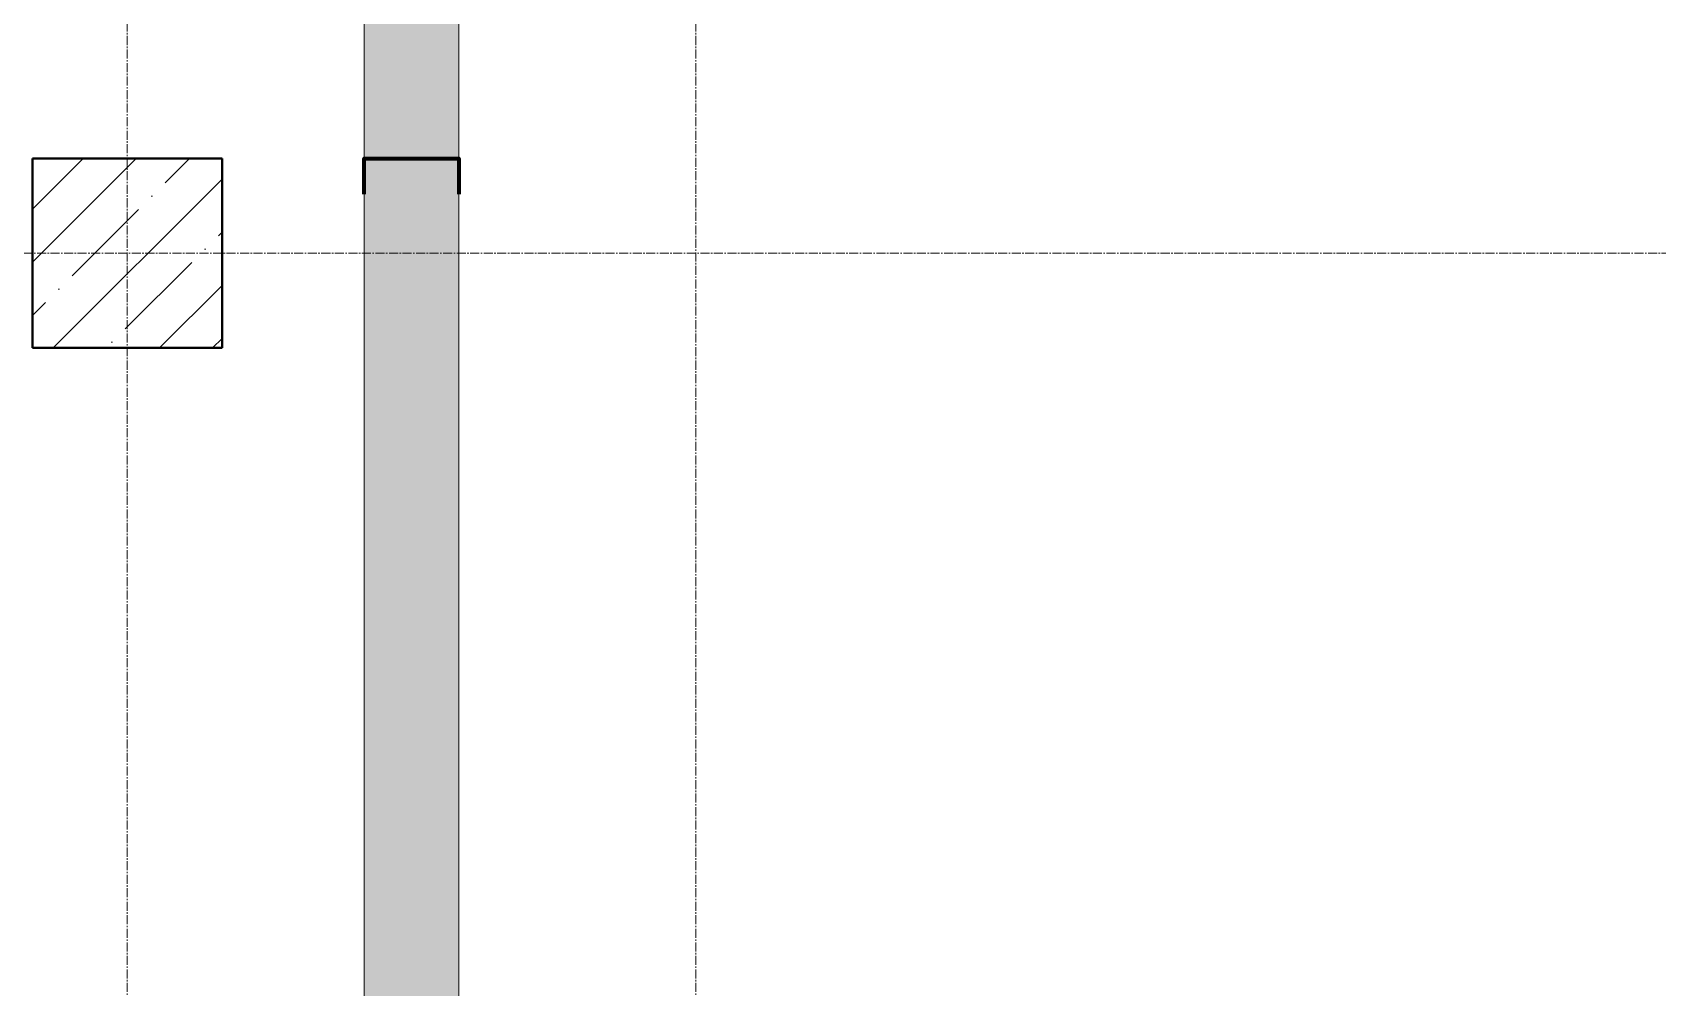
# Model space of a CAD drawing. Header units: millimetres. Extents: x -231292 to 573618, y -153144 to 564035.
# Drawn here: x 103329 to 106759, y 437551 to 439568 of the extents above; entities that cross this region are included whole.
import ezdxf

# ---------------------------------------------------------------- set-up
doc = ezdxf.new("R2010")
doc.units = ezdxf.units.MM
doc.linetypes.add('CENTER2', pattern=[28.575, 19.05, -3.175, 3.175, -3.175])
doc.linetypes.add('HIDDEN2', pattern=[4.7625, 3.175, -1.5875])
for name, color, linetype, lineweight in [('АР_Колонны', 250, 'Continuous', 35), ('АР_Стены ЖБ', 250, 'Continuous', 35), ('АР_Стены ПЕНОблок', 250, 'Continuous', 20), ('АР_Штриховка', 250, 'Continuous', 0), ('КМ_Фахверки', 250, 'Continuous', 80), ('РД_Оси_100', 250, 'Continuous', 0)]:
    doc.layers.add(name, color=color, linetype=linetype, lineweight=lineweight)

# ---------------------------------------------------------------- blocks, each defined once
blk = doc.blocks.new('Ф_пеноблок 200')
at = {"layer": 'КМ_Фахверки'}
blk.add_lwpolyline([(0, -75), (0, 0), (200, 0), (200, -75)], dxfattribs=at)
blk = doc.blocks.new('СОШ_2200_АР_ОСИ_М100_28.05.24')
at = {"layer": 'РД_Оси_100', "linetype": 'CENTER2'}
blk.add_line((-5954.958, 72900), (95715.503, 72900), dxfattribs=at)
for points in [[(53100, 139938.679), (53100, -5755), (52949.266, -6155)], [(54300, 139938.679), (54300, -6155)]]:
    blk.add_lwpolyline(points, dxfattribs=at)

msp = doc.modelspace()

# ---------------------------------------------------------------- hatches: boundary and pattern name
at = {"layer": 'АР_Штриховка', "linetype": 'Continuous', "lineweight": 0}
h = msp.add_hatch(dxfattribs=at)
h.set_pattern_fill('AR-CONC', color=256, angle=45, style=0)
h.set_pattern_definition([(95, (50428.77, 366201.75), (140.09465, 117.55338), [19.05, -209.55]), (40, (50428.77, 366201.75), (-160.01845, 110.17673), [15.24, -167.6406]), (145.45144, (50440.44, 366211.55), (-19.9238, 227.7301), [16.19, -178.09024]), (91.1842, (50392.85, 366237.67), (221.41024, 161.9534), [28.575, -314.325]), (141.63556, (50411.3, 366251.17), (-7.0866, 342.82676), [24.285, -267.1356]), (36.18415, (50392.85, 366237.67), (-7.0866, 342.8268), [22.86, -251.4597]), (66, (50419.79, 366246.65), (179.51998, 34.89515), [19.05, -209.55]), (11, (50419.79, 366246.65), (-86.53993, 173.9412), [15.24, -167.64]), (116.45145, (50434.75, 366249.56), (92.98005, 208.83634), [16.19, -178.08994]), (82.5, (50428.77, 366201.75), (-57.60547, 61.973414), [0, -165.608, 0, -170.18, 0, -168.275]), (52.5, (50428.77, 366201.75), (-23.58973, 118.087), [0, -97.028, 0, -161.798, 0, -64.135]), (12.5, (50388.716, 366161.7), (99.927863, 91.826196), [0, -63.5, 0, -198.12, 0, -262.89]), (2.5, (50370.76, 366143.74), (86.7639, 122.72239), [0, -82.55, 0, -131.572, 0, -186.69])])
h.paths.add_polyline_path([(104028.765, 434976.757), (104162.099, 434926.757), (104228.765, 434976.756), (104228.766, 440171.752), (104028.766, 440171.752)], flags=0)
h.paths.add_polyline_path([(104028.766, 443071.752), (104228.766, 443071.752), (104228.766, 444851.753), (104078.766, 444785.086), (104028.766, 444651.753)], flags=0)
h.paths.add_polyline_path([(104028.766, 444851.753), (104078.766, 444785.086), (104228.766, 444851.753), (104228.767, 445471.752), (104028.767, 445471.752)], flags=0)
h.paths.add_polyline_path([(104028.767, 448371.752), (104228.767, 448371.752), (104228.767, 452951.752), (104028.767, 452951.752)], flags=0)
h.paths.add_polyline_path([(104028.768, 455851.752), (104228.768, 455851.752), (104228.768, 457051.753), (104028.768, 457051.753)], flags=0)
at = {"layer": 'АР_Штриховка', "linetype": 'Continuous', "lineweight": 5}
h = msp.add_hatch(dxfattribs=at)
h.set_pattern_fill('ANSI35', color=256, scale=25, style=0)
h.set_pattern_definition([(45, (50428.77, 366201.75), (-112.2532, 112.2532), []), (45, (50541.02, 366201.75), (-112.2532, 112.2532), [198.4375, -39.6875, 0, -39.6875])])
h.paths.add_polyline_path([(103328.768, 438901.753), (103728.768, 438901.753), (103728.768, 439301.753), (103328.768, 439301.753)], flags=0)

# ---------------------------------------------------------------- linework, layer by layer
at = {"layer": 'АР_Колонны', "linetype": 'HIDDEN2', "lineweight": 25}
for p, q in [((103328.768, 439301.753), (103728.768, 439301.753)), ((103328.768, 438901.753), (103328.768, 439301.753)), ((103728.768, 439301.753), (103728.768, 438901.753)), ((103728.768, 438901.753), (103328.768, 438901.753))]:
    msp.add_line(p, q, dxfattribs=at)
at = {"layer": 'АР_Колонны', "linetype": 'Continuous', "lineweight": 35}
for p, q in [((103728.768, 439301.753), (103328.768, 439301.753)), ((103328.768, 439301.753), (103328.768, 438901.753)), ((103728.768, 438901.753), (103728.768, 439301.753)), ((103328.768, 438901.753), (103728.768, 438901.753))]:
    msp.add_line(p, q, dxfattribs=at)
at = {"layer": 'АР_Стены ЖБ', "linetype": 'Continuous', "lineweight": 40}
for p, q in [((103728.768, 439301.753), (103328.768, 439301.753)), ((103328.768, 439301.753), (103328.768, 438901.753)), ((103728.768, 438901.753), (103728.768, 439301.753)), ((103328.768, 438901.753), (103728.768, 438901.753))]:
    msp.add_line(p, q, dxfattribs=at)
at = {"layer": 'АР_Стены ПЕНОблок', "linetype": 'Continuous', "lineweight": 20}
for p, q in [((104028.766, 440171.752), (104028.765, 434976.757)), ((104228.765, 434976.756), (104228.766, 440171.752))]:
    msp.add_line(p, q, dxfattribs=at)

# ---------------------------------------------------------------- block references
at = {"layer": 'КМ_Фахверки'}
msp.add_blockref('Ф_пеноблок 200', (104028.768, 439301.753), dxfattribs=at)
at = {"layer": 'РД_Оси_100'}
msp.add_blockref('СОШ_2200_АР_ОСИ_М100_28.05.24', (50428.768, 366201.753), dxfattribs=at)

doc.saveas('drawing.dxf')
